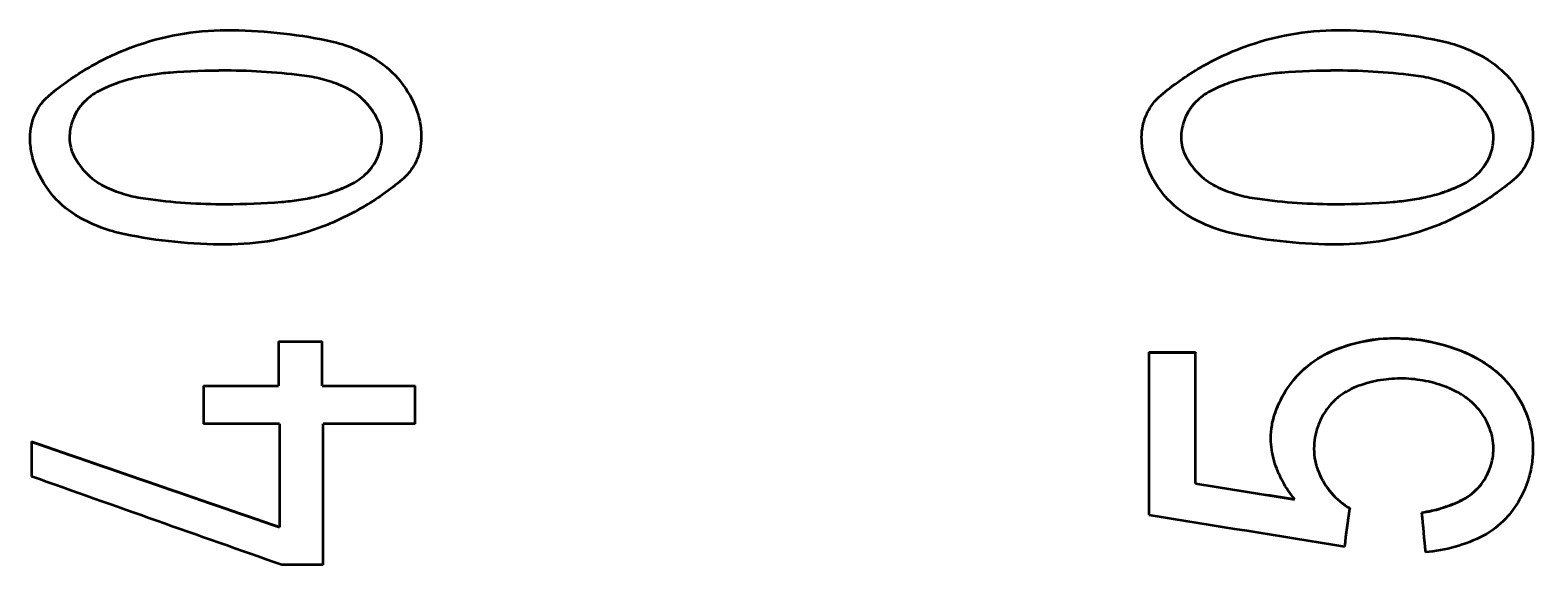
# Model space of a CAD drawing. Header units: millimetres. Extents: x -1259 to 2100, y -2965 to 1485.
# Drawn here: x 659.33 to 672.82, y 1057.05 to 1061.85 of the extents above; entities that cross this region are included whole.
import ezdxf

# ---------------------------------------------------------------- set-up
doc = ezdxf.new("R2010")
doc.units = ezdxf.units.MM
doc.header["$LTSCALE"] = 5
doc.layers.add('Visible (ISO)', color=7, linetype='Continuous', lineweight=50)

msp = doc.modelspace()

# ---------------------------------------------------------------- linework, layer by layer
at = {"layer": 'Visible (ISO)'}
for p, q in [((659.327, 1060.887), (659.327, 1060.887)), ((669.305, 1060.887), (669.305, 1060.887)), ((661.558, 1059.059), (661.95, 1059.059)), ((661.558, 1059.059), (661.558, 1059.058)), ((661.558, 1059.058), (661.558, 1058.66)), ((661.558, 1059.058), (661.95, 1059.058)), ((661.95, 1059.059), (661.95, 1059.058)), ((661.95, 1058.66), (661.95, 1059.058)), ((669.369, 1058.961), (669.788, 1058.961)), ((669.369, 1058.961), (669.369, 1058.96)), ((669.369, 1058.96), (669.788, 1058.96)), ((669.369, 1058.96), (669.369, 1057.503)), ((669.788, 1058.961), (669.788, 1058.96)), ((669.788, 1057.784), (669.788, 1058.96)), ((660.883, 1058.661), (661.558, 1058.661)), ((660.883, 1058.661), (660.883, 1058.66)), ((660.883, 1058.66), (660.883, 1058.321)), ((660.883, 1058.66), (661.558, 1058.66)), ((661.95, 1058.661), (662.784, 1058.661)), ((661.95, 1058.66), (662.784, 1058.66)), ((662.784, 1058.661), (662.784, 1058.66)), ((662.784, 1058.321), (662.784, 1058.66)), ((661.565, 1058.321), (660.883, 1058.321)), ((661.565, 1058.321), (661.565, 1057.394)), ((662.784, 1058.321), (661.957, 1058.321)), ((661.957, 1057.055), (661.957, 1058.321)), ((670.465, 1058.189), (670.465, 1058.187)), ((659.341, 1058.161), (659.341, 1058.159)), ((659.341, 1058.159), (659.341, 1057.848)), ((672.817, 1058.096), (672.817, 1058.095)), ((671.174, 1057.563), (671.174, 1057.561)), ((671.818, 1057.526), (671.818, 1057.524)), ((661.957, 1057.055), (661.586, 1057.055))]:
    msp.add_line(p, q, dxfattribs=at)
for centre, major_axis, ratio, start_param, end_param in [((661.086, 1055.004), (-6.485, 0.006), 0.999795, 4.713418, 4.790933), ((661.086, 1055), (-6.488, 0.006), 0.999795, 4.713418, 4.790893), ((671.064, 1055.004), (-6.485, 0.006), 0.999795, 4.713418, 4.790933), ((671.064, 1055), (-6.488, 0.006), 0.999795, 4.713418, 4.790893), ((662.199, 1060.871), (-0.04, -0.354), 0.799462, 1.307883, 1.709568), ((662.199, 1060.871), (-0.04, -0.354), 0.800062, 1.308109, 1.709422), ((672.177, 1060.871), (-0.04, -0.354), 0.799462, 1.307883, 1.709568), ((672.177, 1060.871), (-0.04, -0.354), 0.800062, 1.308109, 1.709422), ((661.085, 1066.501), (6.216, -0.003), 0.999215, 4.712978, 4.793175), ((661.085, 1066.498), (6.213, -0.003), 0.999215, 4.712978, 4.793217), ((671.063, 1066.501), (6.216, -0.003), 0.999215, 4.712978, 4.793175), ((671.063, 1066.498), (6.213, -0.003), 0.999215, 4.712978, 4.793217), ((672.117, 1058.081), (-0.046, -0.423), 0.810114, 1.308881, 1.70139), ((672.117, 1058.081), (-0.046, -0.423), 0.810114, 1.703178, 1.705013), ((670.233, 1186.993), (734.092, -121.799), 0.171458, 4.740223, 4.741433), ((670.233, 1186.928), (733.724, -121.801), 0.171456, 4.740237, 4.74145), ((671.151, 1061.145), (-2.622, -19.547), 0.025772, 1.372128, 1.389854), ((671.835, 1061.108), (-1.746, 19.444), 0.017562, 1.754578, 1.773255), ((670.248, 1199.762), (-732.151, 122.083), 0.189328, 1.601156, 1.603555)]:
    msp.add_ellipse(centre, major_axis=major_axis, ratio=ratio, start_param=start_param, end_param=end_param, dxfattribs=at)
for points, knots in [([(659.498, 1061.265), (659.61, 1061.358), (659.73, 1061.442), (659.981, 1061.588), (660.112, 1061.65), (660.381, 1061.749), (660.519, 1061.787), (660.8, 1061.837), (660.943, 1061.85), (661.086, 1061.85)], [0, 0, 0, 0, 0.043807, 0.043807, 0.0870851, 0.0870851, 0.1299533, 0.1299533, 0.172765, 0.172765, 0.172765, 0.172765]), ([(661.086, 1061.85), (661.239, 1061.85), (661.392, 1061.842), (661.696, 1061.811), (661.848, 1061.788), (661.998, 1061.757)], [0, 0, 0, 0, 0.04591624, 0.04591624, 0.09190288, 0.09190288, 0.09190288, 0.09190288]), ([(669.476, 1061.265), (669.588, 1061.358), (669.708, 1061.442), (669.959, 1061.588), (670.09, 1061.65), (670.359, 1061.749), (670.498, 1061.787), (670.779, 1061.837), (670.921, 1061.85), (671.064, 1061.85)], [0, 0, 0, 0, 0.043807, 0.043807, 0.0870851, 0.0870851, 0.1299533, 0.1299533, 0.172765, 0.172765, 0.172765, 0.172765]), ([(671.064, 1061.85), (671.217, 1061.85), (671.37, 1061.842), (671.674, 1061.811), (671.826, 1061.788), (671.976, 1061.757)], [0, 0, 0, 0, 0.04591624, 0.04591624, 0.09190288, 0.09190288, 0.09190288, 0.09190288]), ([(661.998, 1061.757), (662.07, 1061.742), (662.14, 1061.722), (662.277, 1061.67), (662.343, 1061.638), (662.407, 1061.602)], [0, 0, 0, 0, 0.02187074, 0.02187074, 0.0439155, 0.0439155, 0.0439155, 0.0439155]), ([(671.976, 1061.757), (672.048, 1061.742), (672.118, 1061.722), (672.255, 1061.67), (672.321, 1061.638), (672.385, 1061.602)], [0, 0, 0, 0, 0.02187074, 0.02187074, 0.0439155, 0.0439155, 0.0439155, 0.0439155]), ([(662.407, 1061.602), (662.49, 1061.553), (662.565, 1061.491), (662.693, 1061.343), (662.746, 1061.257), (662.784, 1061.166)], [0, 0, 0, 0, 0.02895113, 0.02895113, 0.05859624, 0.05859624, 0.05859624, 0.05859624]), ([(672.385, 1061.602), (672.468, 1061.553), (672.544, 1061.491), (672.671, 1061.343), (672.724, 1061.257), (672.762, 1061.166)], [0, 0, 0, 0, 0.02895113, 0.02895113, 0.05859624, 0.05859624, 0.05859624, 0.05859624]), ([(660.583, 1061.468), (660.531, 1061.464), (660.478, 1061.458), (660.374, 1061.442), (660.322, 1061.432), (660.27, 1061.421)], [0, 0, 0, 0, 0.01585173, 0.01585173, 0.03170337, 0.03170337, 0.03170337, 0.03170337]), ([(660.583, 1061.468), (660.531, 1061.464), (660.478, 1061.458), (660.374, 1061.442), (660.322, 1061.432), (660.27, 1061.421)], [0, 0, 0, 0, 0.01585153, 0.01585153, 0.03170296, 0.03170296, 0.03170296, 0.03170296]), ([(661.813, 1061.437), (661.692, 1061.454), (661.571, 1061.466), (661.329, 1061.483), (661.207, 1061.487), (661.086, 1061.487)], [0, 0, 0, 0, 0.0364797, 0.0364797, 0.07295946, 0.07295946, 0.07295946, 0.07295946]), ([(661.813, 1061.437), (661.692, 1061.454), (661.571, 1061.466), (661.329, 1061.483), (661.207, 1061.487), (661.086, 1061.487)], [0, 0, 0, 0, 0.03647941, 0.03647941, 0.0729589, 0.0729589, 0.0729589, 0.0729589]), ([(662.157, 1061.336), (662.102, 1061.361), (662.046, 1061.383), (661.931, 1061.416), (661.872, 1061.429), (661.813, 1061.437)], [0, 0, 0, 0, 0.0180603, 0.0180603, 0.03601367, 0.03601367, 0.03601367, 0.03601367]), ([(662.157, 1061.336), (662.102, 1061.361), (662.046, 1061.382), (661.931, 1061.416), (661.872, 1061.429), (661.813, 1061.437)], [0, 0, 0, 0, 0.01805894, 0.01805894, 0.03601173, 0.03601173, 0.03601173, 0.03601173]), ([(670.562, 1061.468), (670.509, 1061.464), (670.456, 1061.458), (670.352, 1061.442), (670.3, 1061.432), (670.248, 1061.421)], [0, 0, 0, 0, 0.01585173, 0.01585173, 0.03170337, 0.03170337, 0.03170337, 0.03170337]), ([(670.562, 1061.468), (670.509, 1061.464), (670.456, 1061.458), (670.352, 1061.442), (670.3, 1061.432), (670.248, 1061.421)], [0, 0, 0, 0, 0.01585153, 0.01585153, 0.03170296, 0.03170296, 0.03170296, 0.03170296]), ([(671.791, 1061.437), (671.67, 1061.454), (671.549, 1061.466), (671.307, 1061.483), (671.185, 1061.487), (671.064, 1061.487)], [0, 0, 0, 0, 0.0364797, 0.0364797, 0.07295946, 0.07295946, 0.07295946, 0.07295946]), ([(671.791, 1061.437), (671.67, 1061.454), (671.549, 1061.466), (671.307, 1061.483), (671.185, 1061.487), (671.064, 1061.487)], [0, 0, 0, 0, 0.03647941, 0.03647941, 0.0729589, 0.0729589, 0.0729589, 0.0729589]), ([(672.135, 1061.336), (672.08, 1061.361), (672.024, 1061.383), (671.909, 1061.416), (671.85, 1061.429), (671.791, 1061.437)], [0, 0, 0, 0, 0.0180603, 0.0180603, 0.03601367, 0.03601367, 0.03601367, 0.03601367]), ([(672.135, 1061.336), (672.08, 1061.361), (672.024, 1061.382), (671.909, 1061.416), (671.85, 1061.429), (671.791, 1061.437)], [0, 0, 0, 0, 0.01805894, 0.01805894, 0.03601173, 0.03601173, 0.03601173, 0.03601173]), ([(659.962, 1061.313), (659.937, 1061.301), (659.914, 1061.287), (659.869, 1061.256), (659.847, 1061.239), (659.827, 1061.22)], [0, 0, 0, 0, 0.00814539, 0.00814539, 0.01637582, 0.01637582, 0.01637582, 0.01637582]), ([(659.962, 1061.313), (659.937, 1061.301), (659.914, 1061.287), (659.869, 1061.256), (659.847, 1061.239), (659.827, 1061.22)], [0, 0, 0, 0, 0.00814431, 0.00814431, 0.0163731, 0.0163731, 0.0163731, 0.0163731]), ([(660.27, 1061.421), (660.217, 1061.409), (660.165, 1061.394), (660.062, 1061.358), (660.011, 1061.337), (659.962, 1061.313)], [0, 0, 0, 0, 0.01633595, 0.01633595, 0.03276173, 0.03276173, 0.03276173, 0.03276173]), ([(660.27, 1061.421), (660.217, 1061.409), (660.165, 1061.394), (660.062, 1061.358), (660.011, 1061.336), (659.962, 1061.313)], [0, 0, 0, 0, 0.01633527, 0.01633527, 0.03275973, 0.03275973, 0.03275973, 0.03275973]), ([(662.447, 1061.05), (662.416, 1061.113), (662.374, 1061.17), (662.275, 1061.267), (662.219, 1061.307), (662.157, 1061.336)], [0, 0, 0, 0, 0.02103243, 0.02103243, 0.04155381, 0.04155381, 0.04155381, 0.04155381]), ([(669.94, 1061.313), (669.915, 1061.301), (669.892, 1061.287), (669.847, 1061.256), (669.825, 1061.239), (669.805, 1061.22)], [0, 0, 0, 0, 0.00814539, 0.00814539, 0.01637582, 0.01637582, 0.01637582, 0.01637582]), ([(669.94, 1061.313), (669.915, 1061.301), (669.892, 1061.287), (669.847, 1061.256), (669.825, 1061.239), (669.805, 1061.22)], [0, 0, 0, 0, 0.00814431, 0.00814431, 0.0163731, 0.0163731, 0.0163731, 0.0163731]), ([(670.248, 1061.421), (670.195, 1061.409), (670.143, 1061.394), (670.04, 1061.358), (669.989, 1061.337), (669.94, 1061.313)], [0, 0, 0, 0, 0.01633595, 0.01633595, 0.03276173, 0.03276173, 0.03276173, 0.03276173]), ([(670.248, 1061.421), (670.195, 1061.409), (670.143, 1061.394), (670.04, 1061.358), (669.989, 1061.336), (669.94, 1061.313)], [0, 0, 0, 0, 0.01633527, 0.01633527, 0.03275973, 0.03275973, 0.03275973, 0.03275973]), ([(672.425, 1061.05), (672.394, 1061.113), (672.352, 1061.17), (672.254, 1061.267), (672.197, 1061.307), (672.135, 1061.336)], [0, 0, 0, 0, 0.02103243, 0.02103243, 0.04155381, 0.04155381, 0.04155381, 0.04155381]), ([(659.327, 1060.887), (659.327, 1060.923), (659.331, 1060.96), (659.346, 1061.03), (659.357, 1061.065), (659.387, 1061.13), (659.405, 1061.161), (659.447, 1061.217), (659.471, 1061.242), (659.498, 1061.265)], [0, 0, 0, 0, 0.01087225, 0.01087225, 0.02166283, 0.02166283, 0.03231179, 0.03231179, 0.04278236, 0.04278236, 0.04278236, 0.04278236]), ([(659.827, 1061.22), (659.8, 1061.195), (659.775, 1061.166), (659.735, 1061.103), (659.718, 1061.068), (659.706, 1061.032)], [0, 0, 0, 0, 0.01121573, 0.01121573, 0.02263574, 0.02263574, 0.02263574, 0.02263574]), ([(662.784, 1061.166), (662.802, 1061.122), (662.816, 1061.076), (662.835, 1060.983), (662.839, 1060.935), (662.839, 1060.887)], [0, 0, 0, 0, 0.0142434, 0.0142434, 0.02857688, 0.02857688, 0.02857688, 0.02857688]), ([(669.305, 1060.887), (669.305, 1060.923), (669.309, 1060.96), (669.324, 1061.03), (669.335, 1061.065), (669.365, 1061.13), (669.383, 1061.161), (669.425, 1061.217), (669.45, 1061.242), (669.476, 1061.265)], [0, 0, 0, 0, 0.01087225, 0.01087225, 0.02166283, 0.02166283, 0.03231179, 0.03231179, 0.04278236, 0.04278236, 0.04278236, 0.04278236]), ([(669.805, 1061.22), (669.778, 1061.195), (669.754, 1061.166), (669.713, 1061.103), (669.696, 1061.068), (669.684, 1061.032)], [0, 0, 0, 0, 0.01121573, 0.01121573, 0.02263574, 0.02263574, 0.02263574, 0.02263574]), ([(672.762, 1061.166), (672.78, 1061.122), (672.794, 1061.076), (672.813, 1060.983), (672.817, 1060.935), (672.817, 1060.887)], [0, 0, 0, 0, 0.0142434, 0.0142434, 0.02857688, 0.02857688, 0.02857688, 0.02857688]), ([(659.706, 1061.032), (659.698, 1061.008), (659.692, 1060.984), (659.683, 1060.935), (659.681, 1060.909), (659.681, 1060.884)], [0, 0, 0, 0, 0.00749917, 0.00749917, 0.01503178, 0.01503178, 0.01503178, 0.01503178]), ([(662.485, 1060.888), (662.485, 1060.916), (662.482, 1060.944), (662.469, 1060.999), (662.459, 1061.025), (662.447, 1061.05)], [0, 0, 0, 0, 0.00840975, 0.00840975, 0.01674845, 0.01674845, 0.01674845, 0.01674845]), ([(669.684, 1061.032), (669.676, 1061.008), (669.67, 1060.984), (669.662, 1060.935), (669.659, 1060.909), (669.659, 1060.884)], [0, 0, 0, 0, 0.00749917, 0.00749917, 0.01503178, 0.01503178, 0.01503178, 0.01503178]), ([(672.463, 1060.888), (672.463, 1060.916), (672.46, 1060.944), (672.447, 1060.999), (672.437, 1061.025), (672.425, 1061.05)], [0, 0, 0, 0, 0.00840975, 0.00840975, 0.01674845, 0.01674845, 0.01674845, 0.01674845]), ([(659.382, 1060.612), (659.364, 1060.655), (659.35, 1060.7), (659.332, 1060.793), (659.327, 1060.84), (659.327, 1060.887)], [0, 0, 0, 0, 0.014091, 0.014091, 0.02827231, 0.02827231, 0.02827231, 0.02827231]), ([(659.681, 1060.884), (659.681, 1060.857), (659.685, 1060.829), (659.698, 1060.775), (659.707, 1060.749), (659.72, 1060.724)], [0, 0, 0, 0, 0.00835341, 0.00835341, 0.01663391, 0.01663391, 0.01663391, 0.01663391]), ([(659.681, 1060.884), (659.681, 1060.857), (659.685, 1060.829), (659.698, 1060.775), (659.707, 1060.749), (659.72, 1060.724)], [0, 0, 0, 0, 0.00834912, 0.00834912, 0.01662582, 0.01662582, 0.01662582, 0.01662582]), ([(662.839, 1060.887), (662.839, 1060.851), (662.835, 1060.815), (662.82, 1060.744), (662.809, 1060.71), (662.78, 1060.645), (662.761, 1060.615), (662.719, 1060.559), (662.695, 1060.533), (662.668, 1060.511)], [0, 0, 0, 0, 0.01084531, 0.01084531, 0.02160922, 0.02160922, 0.03223192, 0.03223192, 0.04267677, 0.04267677, 0.04267677, 0.04267677]), ([(669.36, 1060.612), (669.342, 1060.655), (669.328, 1060.7), (669.31, 1060.793), (669.305, 1060.84), (669.305, 1060.887)], [0, 0, 0, 0, 0.014091, 0.014091, 0.02827231, 0.02827231, 0.02827231, 0.02827231]), ([(669.659, 1060.884), (669.659, 1060.857), (669.663, 1060.829), (669.676, 1060.775), (669.685, 1060.749), (669.698, 1060.724)], [0, 0, 0, 0, 0.00835341, 0.00835341, 0.01663391, 0.01663391, 0.01663391, 0.01663391]), ([(669.659, 1060.884), (669.659, 1060.857), (669.663, 1060.829), (669.676, 1060.775), (669.685, 1060.749), (669.698, 1060.724)], [0, 0, 0, 0, 0.00834912, 0.00834912, 0.01662582, 0.01662582, 0.01662582, 0.01662582]), ([(672.817, 1060.887), (672.817, 1060.851), (672.813, 1060.815), (672.798, 1060.744), (672.787, 1060.71), (672.758, 1060.645), (672.74, 1060.615), (672.697, 1060.559), (672.673, 1060.533), (672.647, 1060.511)], [0, 0, 0, 0, 0.01084531, 0.01084531, 0.02160922, 0.02160922, 0.03223192, 0.03223192, 0.04267677, 0.04267677, 0.04267677, 0.04267677]), ([(662.339, 1060.557), (662.367, 1060.583), (662.392, 1060.612), (662.433, 1060.676), (662.45, 1060.711), (662.462, 1060.748)], [0, 0, 0, 0, 0.01135824, 0.01135824, 0.0229261, 0.0229261, 0.0229261, 0.0229261]), ([(672.317, 1060.557), (672.345, 1060.583), (672.37, 1060.612), (672.411, 1060.676), (672.428, 1060.711), (672.44, 1060.748)], [0, 0, 0, 0, 0.01135824, 0.01135824, 0.0229261, 0.0229261, 0.0229261, 0.0229261]), ([(659.762, 1060.175), (659.678, 1060.223), (659.602, 1060.286), (659.473, 1060.434), (659.421, 1060.52), (659.382, 1060.612)], [0, 0, 0, 0, 0.02907119, 0.02907119, 0.05883924, 0.05883924, 0.05883924, 0.05883924]), ([(662.668, 1060.511), (662.557, 1060.417), (662.437, 1060.334), (662.187, 1060.188), (662.057, 1060.126), (661.788, 1060.027), (661.65, 1059.99), (661.37, 1059.94), (661.228, 1059.927), (661.086, 1059.927)], [0, 0, 0, 0, 0.0436851, 0.0436851, 0.0868429, 0.0868429, 0.129592, 0.129592, 0.1722832, 0.1722832, 0.1722832, 0.1722832]), ([(662.204, 1060.465), (662.228, 1060.477), (662.252, 1060.491), (662.297, 1060.522), (662.319, 1060.539), (662.339, 1060.557)], [0, 0, 0, 0, 0.00816866, 0.00816866, 0.016422, 0.016422, 0.016422, 0.016422]), ([(662.204, 1060.466), (662.228, 1060.477), (662.252, 1060.491), (662.297, 1060.522), (662.319, 1060.539), (662.339, 1060.557)], [0, 0, 0, 0, 0.00816759, 0.00816759, 0.01641929, 0.01641929, 0.01641929, 0.01641929]), ([(669.74, 1060.175), (669.656, 1060.223), (669.58, 1060.286), (669.451, 1060.434), (669.399, 1060.52), (669.36, 1060.612)], [0, 0, 0, 0, 0.02907119, 0.02907119, 0.05883924, 0.05883924, 0.05883924, 0.05883924]), ([(672.647, 1060.511), (672.535, 1060.417), (672.415, 1060.334), (672.165, 1060.188), (672.035, 1060.126), (671.766, 1060.027), (671.628, 1059.99), (671.348, 1059.94), (671.206, 1059.927), (671.064, 1059.927)], [0, 0, 0, 0, 0.0436851, 0.0436851, 0.0868429, 0.0868429, 0.129592, 0.129592, 0.1722832, 0.1722832, 0.1722832, 0.1722832]), ([(672.182, 1060.465), (672.206, 1060.477), (672.23, 1060.491), (672.275, 1060.522), (672.297, 1060.539), (672.317, 1060.557)], [0, 0, 0, 0, 0.00816866, 0.00816866, 0.016422, 0.016422, 0.016422, 0.016422]), ([(672.182, 1060.466), (672.206, 1060.477), (672.23, 1060.491), (672.275, 1060.522), (672.297, 1060.539), (672.317, 1060.557)], [0, 0, 0, 0, 0.00816759, 0.00816759, 0.01641929, 0.01641929, 0.01641929, 0.01641929]), ([(660.015, 1060.439), (660.07, 1060.414), (660.128, 1060.393), (660.244, 1060.36), (660.303, 1060.347), (660.363, 1060.339)], [0, 0, 0, 0, 0.0182188, 0.0182188, 0.03633571, 0.03633571, 0.03633571, 0.03633571]), ([(660.015, 1060.439), (660.07, 1060.414), (660.128, 1060.393), (660.244, 1060.36), (660.303, 1060.347), (660.363, 1060.339)], [0, 0, 0, 0, 0.01821749, 0.01821749, 0.03633384, 0.03633384, 0.03633384, 0.03633384]), ([(661.584, 1060.309), (661.636, 1060.314), (661.688, 1060.32), (661.792, 1060.336), (661.844, 1060.345), (661.895, 1060.357)], [0, 0, 0, 0, 0.01574971, 0.01574971, 0.03149932, 0.03149932, 0.03149932, 0.03149932]), ([(661.584, 1060.31), (661.636, 1060.314), (661.688, 1060.32), (661.792, 1060.336), (661.844, 1060.346), (661.895, 1060.357)], [0, 0, 0, 0, 0.0157495, 0.0157495, 0.0314989, 0.0314989, 0.0314989, 0.0314989]), ([(661.895, 1060.357), (661.948, 1060.369), (662, 1060.384), (662.104, 1060.421), (662.154, 1060.442), (662.204, 1060.466)], [0, 0, 0, 0, 0.01636497, 0.01636497, 0.03281748, 0.03281748, 0.03281748, 0.03281748]), ([(661.895, 1060.357), (661.948, 1060.369), (662, 1060.384), (662.104, 1060.42), (662.154, 1060.441), (662.204, 1060.465)], [0, 0, 0, 0, 0.01636565, 0.01636565, 0.03281947, 0.03281947, 0.03281947, 0.03281947]), ([(669.993, 1060.439), (670.048, 1060.414), (670.106, 1060.393), (670.222, 1060.36), (670.281, 1060.347), (670.341, 1060.339)], [0, 0, 0, 0, 0.0182188, 0.0182188, 0.03633571, 0.03633571, 0.03633571, 0.03633571]), ([(669.993, 1060.439), (670.048, 1060.414), (670.106, 1060.393), (670.222, 1060.36), (670.281, 1060.347), (670.341, 1060.339)], [0, 0, 0, 0, 0.01821749, 0.01821749, 0.03633384, 0.03633384, 0.03633384, 0.03633384]), ([(671.562, 1060.309), (671.614, 1060.314), (671.666, 1060.32), (671.77, 1060.336), (671.822, 1060.345), (671.873, 1060.357)], [0, 0, 0, 0, 0.01574971, 0.01574971, 0.03149932, 0.03149932, 0.03149932, 0.03149932]), ([(671.562, 1060.31), (671.614, 1060.314), (671.666, 1060.32), (671.77, 1060.336), (671.822, 1060.346), (671.873, 1060.357)], [0, 0, 0, 0, 0.0157495, 0.0157495, 0.0314989, 0.0314989, 0.0314989, 0.0314989]), ([(671.873, 1060.357), (671.926, 1060.369), (671.978, 1060.384), (672.082, 1060.421), (672.132, 1060.442), (672.182, 1060.466)], [0, 0, 0, 0, 0.01636497, 0.01636497, 0.03281748, 0.03281748, 0.03281748, 0.03281748]), ([(671.873, 1060.357), (671.926, 1060.369), (671.978, 1060.384), (672.082, 1060.42), (672.132, 1060.441), (672.182, 1060.465)], [0, 0, 0, 0, 0.01636565, 0.01636565, 0.03281947, 0.03281947, 0.03281947, 0.03281947]), ([(660.363, 1060.339), (660.483, 1060.322), (660.603, 1060.31), (660.844, 1060.294), (660.965, 1060.289), (661.086, 1060.289)], [0, 0, 0, 0, 0.0362469, 0.0362469, 0.07249386, 0.07249386, 0.07249386, 0.07249386]), ([(660.363, 1060.339), (660.483, 1060.323), (660.603, 1060.31), (660.844, 1060.294), (660.965, 1060.29), (661.086, 1060.29)], [0, 0, 0, 0, 0.03624663, 0.03624663, 0.07249332, 0.07249332, 0.07249332, 0.07249332]), ([(670.341, 1060.339), (670.461, 1060.322), (670.581, 1060.31), (670.822, 1060.294), (670.943, 1060.289), (671.064, 1060.289)], [0, 0, 0, 0, 0.0362469, 0.0362469, 0.07249386, 0.07249386, 0.07249386, 0.07249386]), ([(670.341, 1060.339), (670.461, 1060.323), (670.581, 1060.31), (670.822, 1060.294), (670.943, 1060.29), (671.064, 1060.29)], [0, 0, 0, 0, 0.03624663, 0.03624663, 0.07249332, 0.07249332, 0.07249332, 0.07249332]), ([(660.172, 1060.02), (660.101, 1060.035), (660.03, 1060.055), (659.893, 1060.107), (659.826, 1060.139), (659.762, 1060.175)], [0, 0, 0, 0, 0.02195878, 0.02195878, 0.04409052, 0.04409052, 0.04409052, 0.04409052]), ([(670.15, 1060.02), (670.079, 1060.035), (670.008, 1060.055), (669.871, 1060.107), (669.804, 1060.139), (669.74, 1060.175)], [0, 0, 0, 0, 0.02195878, 0.02195878, 0.04409052, 0.04409052, 0.04409052, 0.04409052]), ([(661.086, 1059.927), (660.932, 1059.927), (660.779, 1059.935), (660.474, 1059.966), (660.323, 1059.989), (660.172, 1060.02)], [0, 0, 0, 0, 0.04594796, 0.04594796, 0.09196619, 0.09196619, 0.09196619, 0.09196619]), ([(671.064, 1059.927), (670.911, 1059.927), (670.757, 1059.935), (670.452, 1059.966), (670.301, 1059.989), (670.15, 1060.02)], [0, 0, 0, 0, 0.04594796, 0.04594796, 0.09196619, 0.09196619, 0.09196619, 0.09196619]), ([(671.585, 1059.087), (671.446, 1059.087), (671.307, 1059.067), (671.12, 1059.012), (671.067, 1058.993), (671.015, 1058.972)], [-0.05855702, -0.05855702, -0.05855702, -0.05855702, -0.01678753, -0.01678753, 0, 0, 0, 0]), ([(671.585, 1059.087), (671.712, 1059.087), (671.839, 1059.071), (672.032, 1059.024), (672.101, 1059.002), (672.167, 1058.976)], [0, 0, 0, 0, 0.03815655, 0.03815655, 0.05968687, 0.05968687, 0.05968687, 0.05968687]), ([(671.627, 1058.726), (671.559, 1058.726), (671.491, 1058.72), (671.358, 1058.694), (671.292, 1058.675), (671.229, 1058.651)], [0, 0, 0, 0, 0.02035821, 0.02035821, 0.04081897, 0.04081897, 0.04081897, 0.04081897]), ([(672.025, 1058.656), (671.961, 1058.679), (671.896, 1058.696), (671.762, 1058.72), (671.695, 1058.726), (671.627, 1058.726)], [0, 0, 0, 0, 0.02037124, 0.02037124, 0.04065262, 0.04065262, 0.04065262, 0.04065262]), ([(671.229, 1058.651), (671.198, 1058.639), (671.168, 1058.624), (671.112, 1058.59), (671.085, 1058.571), (671.06, 1058.55)], [0, 0, 0, 0, 0.00985371, 0.00985371, 0.0198183, 0.0198183, 0.0198183, 0.0198183]), ([(672.221, 1058.552), (672.191, 1058.574), (672.159, 1058.593), (672.094, 1058.628), (672.06, 1058.643), (672.025, 1058.656)], [0, 0, 0, 0, 0.0111973, 0.0111973, 0.02229695, 0.02229695, 0.02229695, 0.02229695]), ([(671.06, 1058.55), (671.02, 1058.516), (670.986, 1058.478), (670.927, 1058.392), (670.903, 1058.345), (670.886, 1058.296)], [0, 0, 0, 0, 0.01549406, 0.01549406, 0.0312874, 0.0312874, 0.0312874, 0.0312874]), ([(672.43, 1058.276), (672.409, 1058.332), (672.381, 1058.384), (672.31, 1058.477), (672.268, 1058.518), (672.221, 1058.552)], [0, 0, 0, 0, 0.01785204, 0.01785204, 0.0353245, 0.0353245, 0.0353245, 0.0353245]), ([(670.465, 1058.189), (670.465, 1058.229), (670.468, 1058.269), (670.482, 1058.347), (670.492, 1058.386), (670.505, 1058.424)], [0, 0, 0, 0, 0.01211384, 0.01211384, 0.02417091, 0.02417091, 0.02417091, 0.02417091]), ([(670.465, 1058.187), (670.465, 1058.227), (670.468, 1058.267), (670.482, 1058.346), (670.492, 1058.385), (670.505, 1058.422)], [0, 0, 0, 0, 0.01212028, 0.01212028, 0.02418343, 0.02418343, 0.02418343, 0.02418343]), ([(672.765, 1058.392), (672.782, 1058.345), (672.795, 1058.296), (672.813, 1058.197), (672.817, 1058.147), (672.817, 1058.096)], [0, 0, 0, 0, 0.0151903, 0.0151903, 0.03045562, 0.03045562, 0.03045562, 0.03045562]), ([(672.765, 1058.39), (672.782, 1058.343), (672.795, 1058.295), (672.813, 1058.196), (672.817, 1058.145), (672.817, 1058.095)], [0, 0, 0, 0, 0.01519799, 0.01519799, 0.03047147, 0.03047147, 0.03047147, 0.03047147]), ([(670.494, 1057.989), (670.485, 1058.021), (670.477, 1058.054), (670.468, 1058.12), (670.465, 1058.154), (670.465, 1058.187)], [0, 0, 0, 0, 0.01016756, 0.01016756, 0.02037154, 0.02037154, 0.02037154, 0.02037154]), ([(670.886, 1058.296), (670.875, 1058.264), (670.866, 1058.231), (670.855, 1058.164), (670.852, 1058.13), (670.852, 1058.097)], [0, 0, 0, 0, 0.01023707, 0.01023707, 0.02052272, 0.02052272, 0.02052272, 0.02052272]), ([(672.463, 1058.099), (672.463, 1058.129), (672.46, 1058.16), (672.449, 1058.219), (672.441, 1058.248), (672.43, 1058.276)], [0, 0, 0, 0, 0.00918168, 0.00918168, 0.01831465, 0.01831465, 0.01831465, 0.01831465]), ([(659.341, 1058.161), (659.711, 1058.033), (660.082, 1057.905), (660.823, 1057.65), (661.194, 1057.523), (661.565, 1057.396)], [0, 0, 0, 0, 0.1177992, 0.1177992, 0.2355983, 0.2355983, 0.2355983, 0.2355983]), ([(659.341, 1058.159), (659.711, 1058.031), (660.082, 1057.904), (660.823, 1057.649), (661.194, 1057.521), (661.565, 1057.394)], [0, 0, 0, 0, 0.1178193, 0.1178193, 0.2356385, 0.2356385, 0.2356385, 0.2356385]), ([(670.852, 1058.097), (670.852, 1058.061), (670.855, 1058.025), (670.869, 1057.955), (670.88, 1057.92), (670.894, 1057.887)], [0.00015576, 0.00015576, 0.00015576, 0.00015576, 0.0109858, 0.0109858, 0.02190444, 0.02190444, 0.02190444, 0.02190444]), ([(670.852, 1058.097), (670.852, 1058.06), (670.855, 1058.024), (670.869, 1057.953), (670.88, 1057.919), (670.894, 1057.886)], [0, 0, 0, 0, 0.01099157, 0.01099157, 0.02191554, 0.02191554, 0.02191554, 0.02191554]), ([(672.436, 1057.934), (672.445, 1057.96), (672.452, 1057.988), (672.461, 1058.043), (672.463, 1058.071), (672.463, 1058.099)], [0, 0, 0, 0, 0.00849385, 0.00849385, 0.01702375, 0.01702375, 0.01702375, 0.01702375]), ([(672.817, 1058.095), (672.817, 1058.049), (672.814, 1058.003), (672.8, 1057.913), (672.79, 1057.869), (672.777, 1057.825)], [0, 0, 0, 0, 0.01389529, 0.01389529, 0.02774016, 0.02774016, 0.02774016, 0.02774016]), ([(670.679, 1057.641), (670.637, 1057.692), (670.601, 1057.747), (670.539, 1057.864), (670.514, 1057.925), (670.494, 1057.989)], [0, 0, 0, 0, 0.01987928, 0.01987928, 0.04001676, 0.04001676, 0.04001676, 0.04001676]), ([(672.303, 1057.723), (672.333, 1057.751), (672.36, 1057.784), (672.404, 1057.855), (672.423, 1057.894), (672.436, 1057.934)], [0, 0, 0, 0, 0.01260666, 0.01260666, 0.02543285, 0.02543285, 0.02543285, 0.02543285]), ([(670.894, 1057.886), (670.922, 1057.818), (670.961, 1057.754), (671.056, 1057.644), (671.112, 1057.597), (671.174, 1057.561)], [0, 0, 0, 0, 0.02230603, 0.02230603, 0.04408579, 0.04408579, 0.04408579, 0.04408579]), ([(672.162, 1057.628), (672.188, 1057.64), (672.213, 1057.654), (672.26, 1057.687), (672.282, 1057.705), (672.303, 1057.724)], [0, 0, 0, 0, 0.00854515, 0.00854515, 0.01719068, 0.01719068, 0.01719068, 0.01719068]), ([(672.162, 1057.627), (672.188, 1057.639), (672.213, 1057.653), (672.26, 1057.685), (672.282, 1057.703), (672.303, 1057.723)], [0, 0, 0, 0, 0.00854627, 0.00854627, 0.0171936, 0.0171936, 0.0171936, 0.0171936]), ([(671.818, 1057.526), (671.878, 1057.534), (671.936, 1057.547), (672.051, 1057.582), (672.108, 1057.603), (672.162, 1057.628)], [0, 0, 0, 0, 0.01798882, 0.01798882, 0.03608761, 0.03608761, 0.03608761, 0.03608761]), ([(671.818, 1057.524), (671.878, 1057.532), (671.936, 1057.545), (672.051, 1057.58), (672.108, 1057.601), (672.162, 1057.627)], [0, 0, 0, 0, 0.0179893, 0.0179893, 0.03608938, 0.03608938, 0.03608938, 0.03608938]), ([(672.372, 1057.316), (672.291, 1057.275), (672.206, 1057.241), (672.031, 1057.192), (671.942, 1057.175), (671.852, 1057.168)], [0, 0, 0, 0, 0.02738672, 0.02738672, 0.05455973, 0.05455973, 0.05455973, 0.05455973])]:
    msp.add_open_spline(points, degree=3, knots=knots, dxfattribs=at)
for points in [[(662.433, 1061.076), (662.369, 1061.191), (662.271, 1061.283), (662.157, 1061.336)], [(672.411, 1061.076), (672.347, 1061.191), (672.249, 1061.283), (672.135, 1061.336)], [(659.827, 1061.22), (659.784, 1061.181), (659.748, 1061.131), (659.723, 1061.076)], [(669.805, 1061.22), (669.762, 1061.181), (669.726, 1061.131), (669.701, 1061.076)], [(659.72, 1060.724), (659.785, 1060.596), (659.891, 1060.494), (660.015, 1060.439)], [(659.72, 1060.724), (659.785, 1060.597), (659.891, 1060.494), (660.015, 1060.439)], [(662.339, 1060.557), (662.394, 1060.608), (662.437, 1060.674), (662.462, 1060.748)], [(669.698, 1060.724), (669.763, 1060.596), (669.869, 1060.494), (669.993, 1060.439)], [(669.698, 1060.724), (669.763, 1060.597), (669.869, 1060.494), (669.993, 1060.439)], [(672.317, 1060.557), (672.372, 1060.608), (672.415, 1060.674), (672.44, 1060.748)], [(671.015, 1058.973), (671.196, 1059.048), (671.391, 1059.088), (671.585, 1059.088)], [(671.585, 1059.088), (671.783, 1059.088), (671.981, 1059.05), (672.167, 1058.977)], [(670.77, 1058.819), (670.844, 1058.883), (670.927, 1058.936), (671.015, 1058.973)], [(670.77, 1058.817), (670.844, 1058.882), (670.927, 1058.935), (671.015, 1058.972)], [(672.167, 1058.977), (672.27, 1058.937), (672.368, 1058.882), (672.458, 1058.814)], [(672.167, 1058.976), (672.27, 1058.936), (672.368, 1058.881), (672.458, 1058.812)], [(670.505, 1058.424), (670.56, 1058.577), (670.652, 1058.715), (670.77, 1058.819)], [(670.505, 1058.422), (670.56, 1058.576), (670.652, 1058.713), (670.77, 1058.817)], [(672.458, 1058.814), (672.595, 1058.709), (672.704, 1058.56), (672.765, 1058.392)], [(672.458, 1058.812), (672.595, 1058.708), (672.704, 1058.559), (672.765, 1058.39)], [(672.303, 1057.724), (672.363, 1057.781), (672.409, 1057.855), (672.436, 1057.935)], [(661.586, 1057.055), (660.838, 1057.318), (660.089, 1057.582), (659.341, 1057.848)], [(670.894, 1057.887), (670.951, 1057.75), (671.051, 1057.634), (671.174, 1057.563)], [(672.777, 1057.825), (672.736, 1057.692), (672.665, 1057.569), (672.573, 1057.47)], [(672.573, 1057.47), (672.515, 1057.407), (672.446, 1057.355), (672.372, 1057.316)]]:
    msp.add_open_spline(points, degree=3, dxfattribs=at)

doc.saveas('drawing.dxf')
